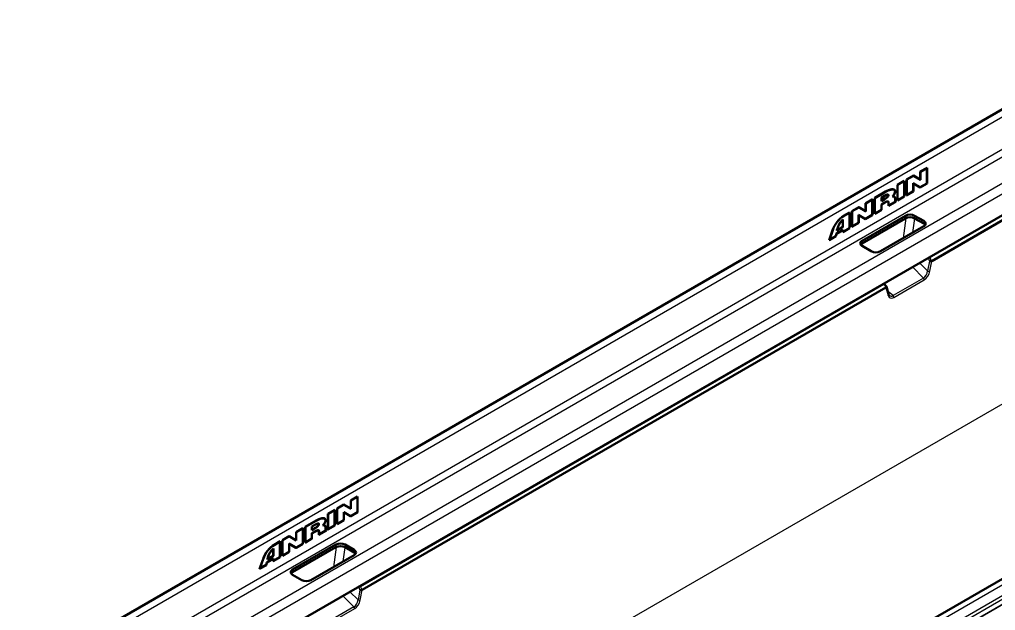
# Model space of a CAD drawing. Header units: millimetres. Extents: x 0 to 2774, y -40 to 1485.
# Drawn here: x 1520.7 to 1823.6, y 379.6 to 563 of the extents above; entities that cross this region are included whole.
import ezdxf

# ---------------------------------------------------------------- set-up
doc = ezdxf.new("R2010")
doc.units = ezdxf.units.MM
doc.header["$LTSCALE"] = 2.5
doc.layers.add('Sichtbar (ISO)', color=7, linetype='Continuous', lineweight=50)
doc.layers.add('Sichtbar schmal (ISO)', color=7, linetype='Continuous', lineweight=25)

msp = doc.modelspace()

# ---------------------------------------------------------------- linework, layer by layer
at = {"layer": 'Sichtbar (ISO)'}
for p, q in [((1520.724, 359.056), (1873.924, 562.976)), ((1884.979, 536.48), (1530.895, 332.05)), ((1885.155, 534.949), (1803.886, 488.028)), ((1800.302, 515.761), (1802.424, 516.986)), ((1800.355, 515.731), (1800.302, 515.761)), ((1800.302, 513.312), (1800.302, 515.761)), ((1802.371, 516.894), (1800.355, 515.731)), ((1800.355, 515.731), (1800.355, 513.195)), ((1802.371, 516.894), (1802.357, 516.947)), ((1802.368, 516.905), (1802.368, 516.954)), ((1802.371, 512.118), (1802.371, 516.894)), ((1802.424, 516.986), (1802.424, 512.087)), ((1793.231, 511.679), (1795.353, 512.904)), ((1795.3, 512.812), (1793.284, 511.648)), ((1795.3, 512.812), (1795.285, 512.865)), ((1795.297, 512.822), (1795.297, 512.871)), ((1795.3, 508.035), (1795.3, 512.812)), ((1795.353, 512.904), (1795.353, 508.005)), ((1796.06, 513.312), (1798.181, 514.537)), ((1796.113, 513.281), (1796.06, 513.312)), ((1796.06, 508.413), (1796.06, 513.312)), ((1798.159, 514.463), (1796.113, 513.281)), ((1796.113, 513.281), (1796.113, 508.505)), ((1798.128, 509.668), (1798.128, 512.204)), ((1798.128, 512.204), (1800.324, 510.936)), ((1798.128, 512.171), (1800.281, 510.928)), ((1798.128, 512.151), (1800.276, 510.911)), ((1798.181, 512.087), (1798.128, 512.15)), ((1798.159, 514.463), (1798.134, 514.509)), ((1800.3, 513.26), (1798.135, 514.51)), ((1800.288, 513.287), (1798.152, 514.52)), ((1800.355, 513.195), (1798.159, 514.463)), ((1798.181, 514.537), (1800.302, 513.312)), ((1798.181, 512.087), (1798.181, 509.638)), ((1800.302, 510.862), (1798.181, 512.087)), ((1800.302, 513.312), (1800.288, 513.287)), ((1800.3, 513.307), (1800.3, 513.26)), ((1800.355, 513.195), (1800.3, 513.26)), ((1802.424, 512.087), (1800.302, 510.862)), ((1800.324, 510.936), (1802.371, 512.118)), ((1802.424, 512.087), (1802.371, 512.118)), ((1786.16, 507.596), (1789.554, 509.556)), ((1789.554, 509.495), (1786.213, 507.566)), ((1792.41, 509.897), (1792.426, 509.857)), ((1793.284, 511.648), (1793.231, 511.679)), ((1793.231, 506.78), (1793.231, 511.679)), ((1793.284, 511.648), (1793.284, 506.872)), ((1798.181, 509.638), (1796.06, 508.413)), ((1796.113, 508.505), (1798.128, 509.668)), ((1798.181, 509.638), (1798.128, 509.668)), ((1800.276, 510.911), (1800.316, 510.935)), ((1800.302, 510.862), (1800.276, 510.911)), ((1800.324, 510.936), (1800.281, 510.928)), ((1783.332, 505.963), (1785.453, 507.188)), ((1783.385, 505.933), (1783.332, 505.963)), ((1783.332, 503.514), (1783.332, 505.963)), ((1785.4, 507.096), (1783.385, 505.933)), ((1783.385, 505.933), (1783.385, 503.397)), ((1785.4, 507.096), (1785.386, 507.149)), ((1785.397, 507.107), (1785.397, 507.156)), ((1785.4, 502.32), (1785.4, 507.096)), ((1785.453, 507.188), (1785.453, 502.289)), ((1786.213, 507.566), (1786.16, 507.596)), ((1786.16, 502.697), (1786.16, 507.596)), ((1786.213, 507.566), (1786.213, 502.789)), ((1788.229, 507.709), (1789.342, 508.352)), ((1788.229, 506.606), (1788.229, 507.709)), ((1788.282, 507.678), (1788.229, 507.709)), ((1789.342, 507.249), (1788.229, 506.606)), ((1788.282, 506.698), (1788.229, 506.684)), ((1788.229, 506.671), (1788.271, 506.696)), ((1788.229, 505.586), (1789.342, 506.229)), ((1789.342, 508.29), (1788.282, 507.678)), ((1788.282, 507.678), (1788.282, 506.698)), ((1788.282, 506.698), (1789.342, 507.311)), ((1789.342, 506.168), (1788.282, 505.555)), ((1790.375, 508.52), (1790.391, 508.48)), ((1790.375, 506.397), (1790.391, 506.357)), ((1790.4, 506.329), (1790.4, 506.324)), ((1792.736, 506.494), (1790.403, 505.147)), ((1790.403, 505.147), (1790.403, 506.29)), ((1790.456, 505.239), (1792.683, 506.525)), ((1790.456, 506.321), (1790.456, 505.239)), ((1792.413, 507.757), (1792.429, 507.717)), ((1792.471, 506.831), (1792.471, 507.484)), ((1792.524, 507.515), (1792.524, 506.862)), ((1792.661, 506.712), (1792.618, 506.706)), ((1792.681, 506.663), (1792.681, 506.716)), ((1792.683, 506.525), (1792.683, 506.653)), ((1792.736, 506.494), (1792.683, 506.525)), ((1792.736, 506.739), (1792.736, 506.494)), ((1795.353, 508.005), (1793.231, 506.78)), ((1793.284, 506.872), (1793.231, 506.858)), ((1793.231, 506.844), (1793.274, 506.869)), ((1793.284, 506.872), (1795.3, 508.035)), ((1795.353, 508.005), (1795.3, 508.035)), ((1796.113, 508.505), (1796.06, 508.491)), ((1796.06, 508.477), (1796.103, 508.502)), ((1776.511, 502.026), (1778.382, 503.106)), ((1778.329, 503.014), (1776.511, 501.964)), ((1778.329, 503.014), (1778.315, 503.067)), ((1778.326, 503.024), (1778.326, 503.074)), ((1778.329, 498.237), (1778.329, 503.014)), ((1778.382, 503.106), (1778.382, 498.207)), ((1779.089, 503.514), (1781.211, 504.739)), ((1779.142, 503.483), (1779.089, 503.514)), ((1779.089, 498.615), (1779.089, 503.514)), ((1781.189, 504.665), (1779.142, 503.483)), ((1779.142, 503.483), (1779.142, 498.707)), ((1781.189, 504.665), (1781.163, 504.711)), ((1783.329, 503.462), (1781.164, 504.712)), ((1783.317, 503.489), (1781.182, 504.722)), ((1783.385, 503.397), (1781.189, 504.665)), ((1781.211, 504.739), (1783.332, 503.514)), ((1783.332, 503.514), (1783.317, 503.489)), ((1783.329, 503.509), (1783.329, 503.462)), ((1783.385, 503.397), (1783.329, 503.462)), ((1788.282, 503.922), (1786.16, 502.697)), ((1786.213, 502.789), (1788.229, 503.953)), ((1788.229, 503.953), (1788.229, 505.586)), ((1788.282, 505.555), (1788.229, 505.586)), ((1788.282, 503.922), (1788.229, 503.953)), ((1788.282, 505.555), (1788.282, 503.922)), ((1790.456, 505.239), (1790.403, 505.225)), ((1790.403, 505.211), (1790.446, 505.236)), ((1776.258, 500.797), (1776.258, 500.846)), ((1776.261, 498.615), (1776.261, 500.785)), ((1776.314, 500.896), (1776.314, 498.584)), ((1781.211, 499.84), (1779.089, 498.615)), ((1779.142, 498.707), (1781.158, 499.87)), ((1781.158, 499.87), (1781.158, 502.406)), ((1781.158, 502.406), (1783.354, 501.138)), ((1781.158, 502.373), (1783.31, 501.13)), ((1781.158, 502.353), (1783.305, 501.113)), ((1781.211, 502.289), (1781.158, 502.352)), ((1781.211, 499.84), (1781.158, 499.87)), ((1781.211, 502.289), (1781.211, 499.84)), ((1783.332, 501.064), (1781.211, 502.289)), ((1782.271, 494.328), (1795.706, 502.085)), ((1795.706, 501.269), (1782.271, 493.512)), ((1783.305, 501.113), (1783.346, 501.137)), ((1783.332, 501.064), (1783.305, 501.113)), ((1783.354, 501.138), (1783.31, 501.13)), ((1785.453, 502.289), (1783.332, 501.064)), ((1783.354, 501.138), (1785.4, 502.32)), ((1785.453, 502.289), (1785.4, 502.32)), ((1786.213, 502.789), (1786.16, 502.775)), ((1786.16, 502.762), (1786.203, 502.787)), ((1798.535, 502.085), (1801.363, 500.452)), ((1801.363, 499.636), (1798.535, 501.269)), ((1772.018, 494.533), (1773.079, 497.594)), ((1773.126, 497.594), (1772.104, 494.643)), ((1774.24, 496.529), (1776.314, 497.727)), ((1776.261, 497.635), (1774.281, 496.492)), ((1776.314, 498.584), (1774.425, 497.494)), ((1774.425, 497.494), (1774.456, 497.656)), ((1774.439, 497.566), (1774.482, 497.591)), ((1774.493, 497.594), (1774.442, 497.579)), ((1774.493, 497.594), (1776.261, 498.615)), ((1774.508, 497.671), (1774.493, 497.594)), ((1776.261, 497.635), (1776.247, 497.688)), ((1776.258, 497.695), (1776.258, 497.645)), ((1776.314, 498.584), (1776.261, 498.615)), ((1778.382, 498.207), (1776.261, 496.982)), ((1776.261, 496.982), (1776.261, 497.635)), ((1776.314, 497.074), (1776.261, 497.06)), ((1776.261, 497.046), (1776.304, 497.071)), ((1776.314, 497.074), (1778.329, 498.237)), ((1776.314, 497.727), (1776.314, 497.074)), ((1778.382, 498.207), (1778.329, 498.237)), ((1779.142, 498.707), (1779.089, 498.693)), ((1779.089, 498.679), (1779.132, 498.704)), ((1801.363, 498.819), (1787.928, 491.062)), ((1774.14, 495.757), (1772.018, 494.533)), ((1772.046, 494.613), (1772.091, 494.639)), ((1772.104, 494.643), (1772.051, 494.626)), ((1772.104, 494.643), (1774.098, 495.795)), ((1774.14, 495.757), (1774.091, 495.79)), ((1774.098, 495.795), (1774.24, 496.529)), ((1774.281, 496.492), (1774.14, 495.757)), ((1774.281, 496.492), (1774.238, 496.521)), ((1785.1, 491.062), (1782.271, 492.695)), ((2000.142, 490.104), (1646.942, 286.184)), ((1789.648, 479.808), (1627.109, 385.966)), ((1789.775, 480.111), (1789.088, 480.967)), ((1790.467, 477.694), (1789.794, 480.074)), ((1619.283, 411.25), (1621.404, 412.475)), ((1621.382, 412.401), (1619.336, 411.219)), ((1621.382, 412.401), (1621.357, 412.447)), ((1623.523, 411.198), (1621.358, 412.448)), ((1623.511, 411.225), (1621.376, 412.458)), ((1623.579, 411.133), (1621.382, 412.401)), ((1621.404, 412.475), (1623.526, 411.25)), ((1623.526, 413.699), (1625.647, 414.924)), ((1623.526, 411.25), (1623.526, 413.699)), ((1623.579, 413.669), (1623.526, 413.699)), ((1625.594, 414.832), (1623.579, 413.669)), ((1623.579, 413.669), (1623.579, 411.133)), ((1625.594, 414.832), (1625.58, 414.885)), ((1625.591, 414.842), (1625.591, 414.892)), ((1625.594, 410.056), (1625.594, 414.832)), ((1625.647, 414.924), (1625.647, 410.025)), ((1616.455, 409.617), (1618.576, 410.842)), ((1616.455, 404.718), (1616.455, 409.617)), ((1616.508, 409.586), (1616.455, 409.617)), ((1618.523, 410.75), (1616.508, 409.586)), ((1616.508, 409.586), (1616.508, 404.81)), ((1618.523, 410.75), (1618.509, 410.803)), ((1618.52, 410.76), (1618.52, 410.809)), ((1618.523, 405.973), (1618.523, 410.75)), ((1618.576, 410.842), (1618.576, 405.943)), ((1619.283, 406.351), (1619.283, 411.25)), ((1619.336, 411.219), (1619.283, 411.25)), ((1619.336, 411.219), (1619.336, 406.443)), ((1621.351, 407.606), (1621.351, 410.142)), ((1621.351, 410.142), (1623.548, 408.874)), ((1621.351, 410.109), (1623.504, 408.866)), ((1621.351, 410.089), (1623.499, 408.849)), ((1621.404, 410.025), (1621.351, 410.087)), ((1623.526, 408.8), (1621.404, 410.025)), ((1621.404, 410.025), (1621.404, 407.576)), ((1623.526, 411.25), (1623.511, 411.225)), ((1623.523, 411.245), (1623.523, 411.198)), ((1623.579, 411.133), (1623.523, 411.198)), ((1625.647, 410.025), (1623.526, 408.8)), ((1623.548, 408.874), (1625.594, 410.056)), ((1625.647, 410.025), (1625.594, 410.056)), ((1609.384, 405.534), (1612.778, 407.494)), ((1612.778, 407.433), (1609.437, 405.504)), ((1611.452, 405.647), (1612.566, 406.29)), ((1612.566, 406.228), (1611.505, 405.616)), ((1613.598, 406.458), (1613.614, 406.418)), ((1615.633, 407.835), (1615.649, 407.795)), ((1618.576, 405.943), (1616.455, 404.718)), ((1616.508, 404.81), (1618.523, 405.973)), ((1618.576, 405.943), (1618.523, 405.973)), ((1621.404, 407.576), (1619.283, 406.351)), ((1619.336, 406.443), (1619.283, 406.429)), ((1619.283, 406.415), (1619.326, 406.44)), ((1619.336, 406.443), (1621.351, 407.606)), ((1621.404, 407.576), (1621.351, 407.606)), ((1623.499, 408.849), (1623.54, 408.873)), ((1623.526, 408.8), (1623.499, 408.849)), ((1623.548, 408.874), (1623.504, 408.866)), ((1606.555, 403.901), (1608.677, 405.126)), ((1606.555, 401.452), (1606.555, 403.901)), ((1606.608, 403.871), (1606.555, 403.901)), ((1608.623, 405.034), (1606.608, 403.871)), ((1606.608, 403.871), (1606.608, 401.335)), ((1608.623, 405.034), (1608.609, 405.087)), ((1608.621, 405.044), (1608.621, 405.094)), ((1608.623, 400.258), (1608.623, 405.034)), ((1608.677, 405.126), (1608.677, 400.227)), ((1609.384, 400.635), (1609.384, 405.534)), ((1609.437, 405.504), (1609.384, 405.534)), ((1609.437, 405.504), (1609.437, 400.727)), ((1611.452, 404.544), (1611.452, 405.647)), ((1611.505, 405.616), (1611.452, 405.647)), ((1612.566, 405.187), (1611.452, 404.544)), ((1611.505, 404.636), (1611.452, 404.622)), ((1611.452, 404.609), (1611.495, 404.634)), ((1611.452, 403.524), (1612.566, 404.167)), ((1611.452, 401.891), (1611.452, 403.524)), ((1611.505, 403.493), (1611.452, 403.524)), ((1611.505, 405.616), (1611.505, 404.636)), ((1611.505, 404.636), (1612.566, 405.249)), ((1612.566, 404.106), (1611.505, 403.493)), ((1611.505, 403.493), (1611.505, 401.86)), ((1613.598, 404.335), (1613.614, 404.295)), ((1613.624, 404.267), (1613.624, 404.262)), ((1615.96, 404.432), (1613.626, 403.085)), ((1613.626, 403.085), (1613.626, 404.228)), ((1613.679, 403.177), (1613.626, 403.163)), ((1613.626, 403.149), (1613.669, 403.174)), ((1613.679, 403.177), (1615.907, 404.463)), ((1613.679, 404.259), (1613.679, 403.177)), ((1615.636, 405.695), (1615.652, 405.655)), ((1615.695, 404.769), (1615.695, 405.422)), ((1615.748, 405.453), (1615.748, 404.8)), ((1615.884, 404.649), (1615.841, 404.644)), ((1615.904, 404.601), (1615.904, 404.653)), ((1615.907, 404.463), (1615.907, 404.591)), ((1615.96, 404.432), (1615.907, 404.463)), ((1615.96, 404.677), (1615.96, 404.432)), ((1616.508, 404.81), (1616.455, 404.796)), ((1616.455, 404.782), (1616.498, 404.807)), ((1599.735, 399.963), (1601.605, 401.044)), ((1601.552, 400.952), (1599.735, 399.902)), ((1601.552, 400.952), (1601.538, 401.005)), ((1601.55, 400.962), (1601.55, 401.011)), ((1601.552, 396.175), (1601.552, 400.952)), ((1601.605, 401.044), (1601.605, 396.145)), ((1602.313, 401.452), (1604.434, 402.677)), ((1602.313, 396.553), (1602.313, 401.452)), ((1602.366, 401.421), (1602.313, 401.452)), ((1604.412, 402.603), (1602.366, 401.421)), ((1602.366, 401.421), (1602.366, 396.645)), ((1604.381, 397.808), (1604.381, 400.344)), ((1604.381, 400.344), (1606.577, 399.076)), ((1604.381, 400.311), (1606.533, 399.068)), ((1604.381, 400.291), (1606.528, 399.051)), ((1604.434, 400.227), (1604.381, 400.289)), ((1604.412, 402.603), (1604.386, 402.649)), ((1606.552, 401.4), (1604.388, 402.65)), ((1606.54, 401.427), (1604.405, 402.66)), ((1606.608, 401.335), (1604.412, 402.603)), ((1604.434, 402.677), (1606.555, 401.452)), ((1606.555, 399.002), (1604.434, 400.227)), ((1604.434, 400.227), (1604.434, 397.778)), ((1605.495, 392.266), (1618.93, 400.023)), ((1606.555, 401.452), (1606.54, 401.427)), ((1606.552, 401.447), (1606.552, 401.4)), ((1606.608, 401.335), (1606.552, 401.4)), ((1608.677, 400.227), (1606.555, 399.002)), ((1606.577, 399.076), (1608.623, 400.258)), ((1608.677, 400.227), (1608.623, 400.258)), ((1611.505, 401.86), (1609.384, 400.635)), ((1609.437, 400.727), (1609.384, 400.713)), ((1609.384, 400.7), (1609.426, 400.725)), ((1609.437, 400.727), (1611.452, 401.891)), ((1611.505, 401.86), (1611.452, 401.891)), ((1621.758, 400.023), (1624.586, 398.39)), ((1599.481, 398.735), (1599.481, 398.784)), ((1599.484, 396.553), (1599.484, 398.723)), ((1599.537, 398.834), (1599.537, 396.522)), ((1604.434, 397.778), (1602.313, 396.553)), ((1602.366, 396.645), (1604.381, 397.808)), ((1604.434, 397.778), (1604.381, 397.808)), ((1618.93, 399.207), (1605.495, 391.45)), ((1606.528, 399.051), (1606.569, 399.075)), ((1606.555, 399.002), (1606.528, 399.051)), ((1606.577, 399.076), (1606.533, 399.068)), ((1624.586, 397.574), (1621.758, 399.207)), ((1595.241, 392.47), (1596.302, 395.532)), ((1596.35, 395.532), (1595.327, 392.581)), ((1597.321, 393.733), (1597.463, 394.467)), ((1597.504, 394.43), (1597.363, 393.695)), ((1597.504, 394.43), (1597.461, 394.459)), ((1597.463, 394.467), (1599.537, 395.665)), ((1599.484, 395.573), (1597.504, 394.43)), ((1599.537, 396.522), (1597.648, 395.432)), ((1597.648, 395.432), (1597.68, 395.594)), ((1597.662, 395.504), (1597.705, 395.529)), ((1597.716, 395.532), (1597.665, 395.517)), ((1597.716, 395.532), (1599.484, 396.553)), ((1597.731, 395.609), (1597.716, 395.532)), ((1599.484, 395.573), (1599.47, 395.626)), ((1599.481, 395.633), (1599.481, 395.583)), ((1599.537, 396.522), (1599.484, 396.553)), ((1601.605, 396.145), (1599.484, 394.92)), ((1599.484, 394.92), (1599.484, 395.573)), ((1599.537, 395.012), (1599.484, 394.998)), ((1599.484, 394.984), (1599.527, 395.009)), ((1599.537, 395.012), (1601.552, 396.175)), ((1599.537, 395.665), (1599.537, 395.012)), ((1601.605, 396.145), (1601.552, 396.175)), ((1602.366, 396.645), (1602.313, 396.631)), ((1602.313, 396.617), (1602.355, 396.642)), ((1624.586, 396.757), (1611.151, 389)), ((1597.363, 393.695), (1595.241, 392.47)), ((1595.269, 392.551), (1595.315, 392.577)), ((1595.327, 392.581), (1595.274, 392.564)), ((1595.327, 392.581), (1597.321, 393.733)), ((1597.363, 393.695), (1597.314, 393.728)), ((1608.323, 389), (1605.495, 390.633))]:
    msp.add_line(p, q, dxfattribs=at)
for centre, major_axis, ratio, start_param, end_param in [((1791.751, 508.155), (-0.0144, -0.025), 0.5773503, 5.8963702, 6.5787739), ((1792.736, 506.984), (-0.188, -0.325), 0.5773503, 5.4977871, 6.8672255), ((1792.701, 507.005), (-0.164, -0.285), 0.5773503, 5.651303, 6.7037196), ((1792.701, 507.005), (-0.173, -0.3), 0.5773503, 5.954152, 6.9349058), ((1792.736, 506.984), (-0.15, -0.26), 0.5773503, 5.4977871, 7.0685835), ((1776.511, 497.594), (2.714, 4.7), 0.5773503, 0.7853982, 1.8925469), ((1776.511, 497.594), (-2.676, -4.635), 0.5773503, 3.9269908, 5.0341395), ((1776.968, 498.381), (1.831, 3.171), 0.5773503, 1.0408175, 2.1112158), ((1776.968, 498.381), (-1.793, -3.106), 0.5773503, 4.2095859, 5.2528085), ((1797.12, 501.269), (2, 0), 0.5773503, 0.7853982, 2.3561945), ((1797.12, 500.452), (-2, 0), 0.5773503, 3.9269908, 5.4977871), ((1799.949, 499.636), (2, 0), 0.5773503, 5.4977871, 7.0685835), ((1799.949, 498.819), (2, 0), 0.5773503, 0.3613671, 0.7853982), ((1783.685, 493.512), (-2, 0), 0.5773503, 5.4977871, 7.0685835), ((1783.685, 492.695), (-2, 0), 0.5773503, 5.4977871, 5.9218182), ((1786.514, 491.879), (-2, 0), 0.5773503, 0.7853982, 2.3561945), ((1803.497, 488.037), (-0.517, -0.047), 0.1556833, 0.8357878, 2.2225341), ((1803.624, 488.708), (0.211, -0.702), 0.5661877, 6.2363301, 6.4158631), ((1789.19, 480.375), (0.502, -0.534), 0.5661877, 6.1505075, 6.3300405), ((1789.335, 479.861), (0.452, 0.233), 0.4501866, 5.410982, 6.3745868), ((1614.974, 406.093), (-0.0144, -0.025), 0.5773503, 5.8963702, 6.5787739), ((1615.96, 404.922), (-0.188, -0.325), 0.5773503, 5.4977871, 6.8672255), ((1615.924, 404.942), (-0.164, -0.285), 0.5773503, 5.651303, 6.7037196), ((1615.924, 404.942), (-0.173, -0.3), 0.5773503, 5.954152, 6.9349058), ((1615.96, 404.922), (-0.15, -0.26), 0.5773503, 5.4977871, 7.0685835), ((1599.735, 395.532), (2.714, 4.7), 0.5773503, 0.7853982, 1.8925469), ((1599.735, 395.532), (-2.676, -4.635), 0.5773503, 3.9269908, 5.0341395), ((1620.344, 399.207), (2, 0), 0.5773503, 0.7853982, 2.3561945), ((1600.191, 396.319), (1.831, 3.171), 0.5773503, 1.0408175, 2.1112158), ((1600.191, 396.319), (-1.793, -3.106), 0.5773503, 4.2095859, 5.2528085), ((1620.344, 398.39), (-2, 0), 0.5773503, 3.9269908, 5.4977871), ((1623.172, 397.574), (2, 0), 0.5773503, 5.4977871, 7.0685835), ((1623.172, 396.757), (2, 0), 0.5773503, 0.3613671, 0.7853982), ((1606.909, 391.45), (-2, 0), 0.5773503, 5.4977871, 7.0685835), ((1606.909, 390.633), (-2, 0), 0.5773503, 5.4977871, 5.9218182), ((1609.737, 389.817), (-2, 0), 0.5773503, 0.7853982, 2.3561945), ((1626.72, 385.975), (-0.517, -0.047), 0.1556833, 0.8357878, 2.2225341), ((1626.847, 386.646), (0.211, -0.702), 0.5661877, 6.2363301, 6.4158631)]:
    msp.add_ellipse(centre, major_axis=major_axis, ratio=ratio, start_param=start_param, end_param=end_param, dxfattribs=at)
for points, degree in [([(1789.554, 509.556), (1790.121, 509.883), (1791.254, 510.354), (1792.412, 510.284), (1792.657, 509.461), (1792.16, 508.585), (1791.786, 508.134)], 3), ([(1790.403, 506.29), (1790.403, 506.418), (1790.173, 506.541), (1789.62, 506.328), (1789.342, 506.168)], 3), ([(1792.471, 507.484), (1792.471, 507.675), (1792.332, 507.976), (1791.931, 508.075), (1791.678, 508.072)], 3), ([(1792.412, 507.756), (1792.317, 507.983), (1792.076, 508.11), (1791.718, 508.118)], 3), ([(1791.786, 508.134), (1792.022, 508.125), (1792.395, 508.007), (1792.524, 507.704), (1792.524, 507.515)], 3), ([(1792.683, 506.653), (1792.676, 506.68), (1792.668, 506.706)], 2), ([(1612.778, 407.494), (1613.345, 407.821), (1614.478, 408.292), (1615.635, 408.222), (1615.88, 407.399), (1615.384, 406.523), (1615.01, 406.072)], 3), ([(1615.695, 405.422), (1615.695, 405.613), (1615.555, 405.913), (1615.154, 406.013), (1614.902, 406.01)], 3), ([(1615.635, 405.694), (1615.541, 405.921), (1615.299, 406.047), (1614.942, 406.056)], 3), ([(1615.01, 406.072), (1615.246, 406.063), (1615.618, 405.945), (1615.748, 405.642), (1615.748, 405.453)], 3), ([(1613.626, 404.228), (1613.626, 404.356), (1613.396, 404.479), (1612.843, 404.266), (1612.566, 404.106)], 3), ([(1615.907, 404.591), (1615.899, 404.618), (1615.892, 404.644)], 2)]:
    msp.add_open_spline(points, degree=degree, dxfattribs=at)
for points, knots in [([(1791.678, 508.072), (1792.066, 508.518), (1792.461, 509.172), (1792.492, 509.806), (1792.197, 510.23), (1791.249, 510.291), (1790.12, 509.821), (1789.554, 509.495)], [-2.3259297, -2.3259297, -2.3259297, -2.3259297, -1.7444473, -1.4537061, -1.1629649, -0.5814824, 0, 0, 0, 0]), ([(1792.409, 509.895), (1792.28, 510.201), (1791.897, 510.33), (1791.347, 510.249), (1790.967, 510.193), (1790.51, 510.039), (1790.031, 509.81)], [-1.3943982, -1.3943982, -1.3943982, -1.3943982, -0.6743554, -0.6743554, -0.6743554, -0.1760736, -0.1760736, -0.1760736, -0.1760736]), ([(1792.467, 509.681), (1792.466, 509.704), (1792.464, 509.725), (1792.448, 509.847), (1792.416, 509.935), (1792.311, 510.084), (1792.239, 510.144), (1791.964, 510.279), (1791.704, 510.305), (1791.39, 510.266)], [0.02264271, 0.02264271, 0.02264271, 0.02264271, 0.06613558, 0.06613558, 0.27000969, 0.27000969, 0.47388381, 0.47388381, 0.88551665, 0.88551665, 0.88551665, 0.88551665]), ([(1789.342, 508.352), (1789.634, 508.52), (1790.068, 508.681), (1790.398, 508.626), (1790.485, 508.46), (1790.398, 508.194), (1790.068, 507.758), (1789.634, 507.418), (1789.342, 507.249)], [-3.1415927, -3.1415927, -3.1415927, -3.1415927, -2.3561945, -1.9634954, -1.5707963, -1.1780972, -0.7853982, 0, 0, 0, 0]), ([(1789.342, 507.311), (1789.62, 507.471), (1790.173, 507.897), (1790.403, 508.285), (1790.403, 508.541), (1790.173, 508.664), (1789.62, 508.451), (1789.342, 508.29)], [-1.5707963, -1.5707963, -1.5707963, -1.5707963, -0.7853982, 0, 0, 0.7853982, 1.5707963, 1.5707963, 1.5707963, 1.5707963]), ([(1789.342, 506.229), (1789.634, 506.397), (1790.068, 506.558), (1790.398, 506.504), (1790.456, 506.393), (1790.456, 506.321)], [-3.1415927, -3.1415927, -3.1415927, -3.1415927, -2.3561945, -1.9634954, -1.5707963, -1.5707963, -1.5707963, -1.5707963]), ([(1790.375, 508.519), (1790.338, 508.609), (1790.127, 508.678), (1789.738, 508.55), (1789.542, 508.458)], [0.1516139, 0.1516139, 0.1516139, 0.1516139, 0.7853982, 1.3487139, 1.3487139, 1.3487139, 1.3487139]), ([(1789.542, 506.335), (1789.56, 506.343), (1789.578, 506.352), (1789.687, 506.4), (1789.775, 506.433), (1789.942, 506.484), (1790.021, 506.501), (1790.196, 506.515), (1790.278, 506.498), (1790.344, 506.444), (1790.357, 506.429), (1790.369, 506.408), (1790.372, 506.402), (1790.374, 506.397)], [1.7928788, 1.7928788, 1.7928788, 1.7928788, 1.8447282, 1.8447282, 2.1100262, 2.1100262, 2.3895705, 2.3895705, 2.8253065, 2.8253065, 2.9511233, 2.9511233, 2.9899787, 2.9899787, 2.9899787, 2.9899787]), ([(1790.4, 508.447), (1790.4, 508.449), (1790.401, 508.517), (1790.348, 508.62), (1790.181, 508.649), (1790.07, 508.637), (1790.062, 508.636)], [1.56010932, 1.56010932, 1.56010932, 1.56010932, 1.57079633, 1.96349541, 2.35619449, 2.38767665, 2.38767665, 2.38767665, 2.38767665]), ([(1790.062, 506.514), (1790.07, 506.515), (1790.181, 506.526), (1790.348, 506.497), (1790.4, 506.394), (1790.4, 506.329)], [-2.38767665, -2.38767665, -2.38767665, -2.38767665, -2.35619449, -1.96349541, -1.57079633, -1.57079633, -1.57079633, -1.57079633]), ([(1792.468, 507.555), (1792.466, 507.607), (1792.458, 507.656), (1792.431, 507.755), (1792.409, 507.803), (1792.351, 507.894), (1792.313, 507.935), (1792.196, 508.026), (1792.106, 508.067), (1791.969, 508.102), (1791.936, 508.108), (1791.852, 508.121), (1791.798, 508.126), (1791.741, 508.129)], [0.02032458, 0.02032458, 0.02032458, 0.02032458, 0.12118626, 0.12118626, 0.23855288, 0.23855288, 0.36222206, 0.36222206, 0.55498972, 0.55498972, 0.6106505, 0.6106505, 0.6949133, 0.6949133, 0.6949133, 0.6949133]), ([(1789.009, 481.072), (1789.01, 481.07), (1789.011, 481.068), (1789.036, 481.033), (1789.061, 480.999), (1789.088, 480.967)], [-0.9514894, -0.9514894, -0.9514894, -0.9514894, -0.9424778, -0.9424778, -0.78539816, -0.78539816, -0.78539816, -0.78539816]), ([(1790.467, 477.694), (1790.478, 477.655), (1790.49, 477.619), (1790.517, 477.553), (1790.531, 477.523), (1790.561, 477.468), (1790.576, 477.443), (1790.608, 477.398), (1790.624, 477.379), (1790.657, 477.344), (1790.674, 477.329), (1790.691, 477.315)], [-1.55486524, -1.55486524, -1.55486524, -1.55486524, -1.46398303, -1.46398303, -1.37310082, -1.37310082, -1.2822186, -1.2822186, -1.19133639, -1.19133639, -1.10045418, -1.10045418, -1.10045418, -1.10045418]), ([(1612.566, 406.29), (1612.857, 406.458), (1613.291, 406.619), (1613.621, 406.564), (1613.708, 406.398), (1613.621, 406.132), (1613.291, 405.696), (1612.857, 405.356), (1612.566, 405.187)], [-3.1415927, -3.1415927, -3.1415927, -3.1415927, -2.3561945, -1.9634954, -1.5707963, -1.1780972, -0.7853982, 0, 0, 0, 0]), ([(1612.566, 405.249), (1612.843, 405.409), (1613.396, 405.834), (1613.626, 406.223), (1613.626, 406.479), (1613.396, 406.602), (1612.843, 406.389), (1612.566, 406.228)], [-1.5707963, -1.5707963, -1.5707963, -1.5707963, -0.7853982, 0, 0, 0.7853982, 1.5707963, 1.5707963, 1.5707963, 1.5707963]), ([(1613.598, 406.457), (1613.561, 406.547), (1613.35, 406.615), (1612.961, 406.488), (1612.765, 406.396)], [0.1516139, 0.1516139, 0.1516139, 0.1516139, 0.7853982, 1.3487139, 1.3487139, 1.3487139, 1.3487139]), ([(1614.902, 406.01), (1615.289, 406.456), (1615.684, 407.11), (1615.716, 407.743), (1615.42, 408.168), (1614.473, 408.229), (1613.343, 407.759), (1612.778, 407.433)], [-2.3259297, -2.3259297, -2.3259297, -2.3259297, -1.7444473, -1.4537061, -1.1629649, -0.5814824, 0, 0, 0, 0]), ([(1615.632, 407.833), (1615.503, 408.139), (1615.121, 408.267), (1614.571, 408.187), (1614.19, 408.131), (1613.733, 407.977), (1613.255, 407.748)], [-1.3943982, -1.3943982, -1.3943982, -1.3943982, -0.6743554, -0.6743554, -0.6743554, -0.1760736, -0.1760736, -0.1760736, -0.1760736]), ([(1613.623, 406.385), (1613.623, 406.387), (1613.624, 406.455), (1613.572, 406.558), (1613.405, 406.587), (1613.293, 406.575), (1613.285, 406.574)], [1.56010932, 1.56010932, 1.56010932, 1.56010932, 1.57079633, 1.96349541, 2.35619449, 2.38767665, 2.38767665, 2.38767665, 2.38767665]), ([(1615.69, 407.619), (1615.689, 407.642), (1615.687, 407.663), (1615.671, 407.785), (1615.64, 407.873), (1615.534, 408.022), (1615.462, 408.082), (1615.187, 408.217), (1614.927, 408.243), (1614.614, 408.204)], [0.02264271, 0.02264271, 0.02264271, 0.02264271, 0.06613558, 0.06613558, 0.27000969, 0.27000969, 0.47388381, 0.47388381, 0.88551665, 0.88551665, 0.88551665, 0.88551665]), ([(1615.691, 405.493), (1615.689, 405.545), (1615.682, 405.594), (1615.654, 405.693), (1615.633, 405.741), (1615.574, 405.832), (1615.536, 405.873), (1615.419, 405.964), (1615.329, 406.005), (1615.192, 406.04), (1615.16, 406.046), (1615.075, 406.059), (1615.022, 406.064), (1614.965, 406.066)], [0.02032458, 0.02032458, 0.02032458, 0.02032458, 0.12118626, 0.12118626, 0.23855288, 0.23855288, 0.36222206, 0.36222206, 0.55498972, 0.55498972, 0.6106505, 0.6106505, 0.6949133, 0.6949133, 0.6949133, 0.6949133]), ([(1612.566, 404.167), (1612.857, 404.335), (1613.291, 404.496), (1613.621, 404.442), (1613.679, 404.331), (1613.679, 404.259)], [-3.1415927, -3.1415927, -3.1415927, -3.1415927, -2.3561945, -1.9634954, -1.5707963, -1.5707963, -1.5707963, -1.5707963]), ([(1612.766, 404.273), (1612.784, 404.281), (1612.802, 404.29), (1612.91, 404.338), (1612.998, 404.371), (1613.165, 404.422), (1613.244, 404.439), (1613.42, 404.453), (1613.502, 404.436), (1613.568, 404.382), (1613.58, 404.367), (1613.592, 404.346), (1613.595, 404.34), (1613.597, 404.335)], [1.7928788, 1.7928788, 1.7928788, 1.7928788, 1.8447282, 1.8447282, 2.1100262, 2.1100262, 2.3895705, 2.3895705, 2.8253065, 2.8253065, 2.9511233, 2.9511233, 2.9899787, 2.9899787, 2.9899787, 2.9899787]), ([(1613.285, 404.452), (1613.293, 404.453), (1613.405, 404.464), (1613.572, 404.435), (1613.624, 404.332), (1613.624, 404.267)], [-2.38767665, -2.38767665, -2.38767665, -2.38767665, -2.35619449, -1.96349541, -1.57079633, -1.57079633, -1.57079633, -1.57079633])]:
    msp.add_open_spline(points, degree=3, knots=knots, dxfattribs=at)
for points in [[(1776.261, 500.785), (1776.255, 500.811), (1776.248, 500.838)], [(1599.484, 398.723), (1599.478, 398.749), (1599.472, 398.775)]]:
    msp.add_rational_spline(points, [1, 1.00000000002, 1.00000000001], degree=2, dxfattribs=at)
at = {"layer": 'Sichtbar schmal (ISO)'}
for p, q in [((1875.433, 561.383), (1522.233, 357.463)), ((1875.433, 551.381), (1522.233, 347.461)), ((1876.493, 549.544), (1523.293, 345.624)), ((1883.564, 545.461), (1530.364, 341.541)), ((1884.979, 543.012), (1531.779, 339.092)), ((1789.554, 509.495), (1789.521, 509.537)), ((1789.342, 508.29), (1789.309, 508.332)), ((1789.342, 507.249), (1789.309, 507.291)), ((1789.342, 506.168), (1789.309, 506.209)), ((1790.456, 506.321), (1790.4, 506.329)), ((1791.786, 508.134), (1791.741, 508.129)), ((1791.786, 508.134), (1791.754, 508.16)), ((1792.524, 507.515), (1792.47, 507.523)), ((1792.524, 506.862), (1792.471, 506.87)), ((1776.511, 501.964), (1776.478, 502.006)), ((1795.778, 501.308), (1794.957, 495.12)), ((1795.706, 502.085), (1795.706, 501.269)), ((1798.006, 496.881), (1798.584, 501.24)), ((1798.535, 502.085), (1798.535, 501.269)), ((1801.363, 500.452), (1801.363, 499.636)), ((1773.126, 497.594), (1773.084, 497.61)), ((1774.508, 497.671), (1774.462, 497.683)), ((1782.271, 494.328), (1782.271, 493.512)), ((1648.339, 285.153), (2001.539, 489.073)), ((1803.155, 487.945), (1802.584, 484.937)), ((1802.745, 489.002), (1803.155, 487.945)), ((1803.279, 484.831), (1803.886, 488.028)), ((1803.816, 488.001), (1803.303, 489.325)), ((1649.377, 282.408), (2002.577, 486.328)), ((1649.43, 281.309), (2002.63, 485.229)), ((1797.869, 486.187), (1801.299, 482.758)), ((1802.584, 484.937), (1800.065, 487.455)), ((1648.451, 279.079), (2001.651, 483)), ((1648.478, 279.221), (2001.678, 483.141)), ((1801.299, 482.758), (1791.844, 477.299)), ((1792.106, 476.76), (1801.561, 482.219)), ((1626.602, 387.067), (1788.948, 480.798)), ((1788.948, 480.798), (1789.706, 479.855)), ((1789.648, 479.808), (1790.339, 477.361)), ((1884.234, 477.419), (1534.216, 275.336)), ((1791.844, 477.299), (1790.216, 478.582)), ((1612.566, 406.228), (1612.532, 406.27)), ((1612.778, 407.433), (1612.744, 407.475)), ((1615.01, 406.072), (1614.965, 406.066)), ((1615.01, 406.072), (1614.977, 406.098)), ((1612.566, 405.187), (1612.532, 405.229)), ((1612.566, 404.106), (1612.532, 404.147)), ((1613.679, 404.259), (1613.624, 404.267)), ((1615.748, 405.453), (1615.694, 405.461)), ((1615.748, 404.8), (1615.695, 404.808)), ((1599.735, 399.902), (1599.701, 399.944)), ((1618.93, 400.023), (1618.93, 399.207)), ((1621.758, 400.023), (1621.758, 399.207)), ((1619.001, 399.246), (1618.18, 393.058)), ((1621.229, 394.819), (1621.808, 399.178)), ((1624.586, 398.39), (1624.586, 397.574)), ((1596.35, 395.532), (1596.308, 395.548)), ((1597.731, 395.609), (1597.685, 395.621)), ((1605.495, 392.266), (1605.495, 391.45)), ((1625.807, 382.875), (1623.289, 385.393)), ((1626.379, 385.883), (1625.807, 382.875)), ((1626.011, 386.831), (1626.379, 385.883)), ((1626.502, 382.769), (1627.109, 385.966)), ((1627.04, 385.939), (1626.602, 387.067)), ((1621.093, 384.125), (1624.522, 380.696)), ((1624.522, 380.696), (1615.067, 375.237)), ((1615.329, 374.698), (1624.784, 380.157))]:
    msp.add_line(p, q, dxfattribs=at)
for centre, major_axis, ratio, start_param, end_param in [((1801.211, 484.578), (-0.796, -1.949), 0.5898397, 0.6688443, 1.9869604), ((1801.564, 484.381), (1.185, 2.293), 0.5746705, 3.8722376, 5.1903537), ((1802.926, 485.028), (0.491, -0.093), 0.3984574, 4.0219268, 5.5882061), ((1801.208, 482.416), (0.25, -0.433), 0.5773503, 0.8028515, 2.0943951), ((1789.064, 480.865), (0.392, -0.349), 0.2430603, 4.2050411, 4.6321197), ((1788.698, 480.653), (0.39, 0.313), 0.1074777, 5.3195805, 6.2831853), ((1789.986, 477.558), (0.481, 0.136), 0.6972734, 5.3228504, 6.2831853), ((1792.038, 478.882), (1.154, 2.252), 0.5978249, 2.5701688, 3.8882848), ((1791.685, 479.078), (-0.793, -1.882), 0.646, 6.1068319, 6.9705369), ((1791.752, 476.957), (0.25, -0.433), 0.5773503, 0.8028515, 2.0943951), ((1626.645, 387.197), (0.221, -1), 0.6979017, 4.8137889, 4.9296484), ((1626.352, 386.923), (-0.466, -0.181), 0.1074777, 4.1051975, 5.4919438), ((1626.986, 387.289), (-0.093, -0.553), 0.7060126, 4.8139991, 5.2410777), ((1624.434, 382.516), (-0.796, -1.949), 0.5898397, 0.6688443, 1.9869604), ((1624.787, 382.319), (1.185, 2.293), 0.5746705, 3.8722376, 5.1903537), ((1626.149, 382.966), (0.491, -0.093), 0.3984574, 4.0219268, 5.5882061), ((1624.431, 380.354), (0.25, -0.433), 0.5773503, 0.8028515, 2.0943951)]:
    msp.add_ellipse(centre, major_axis=major_axis, ratio=ratio, start_param=start_param, end_param=end_param, dxfattribs=at)

doc.saveas('drawing.dxf')
